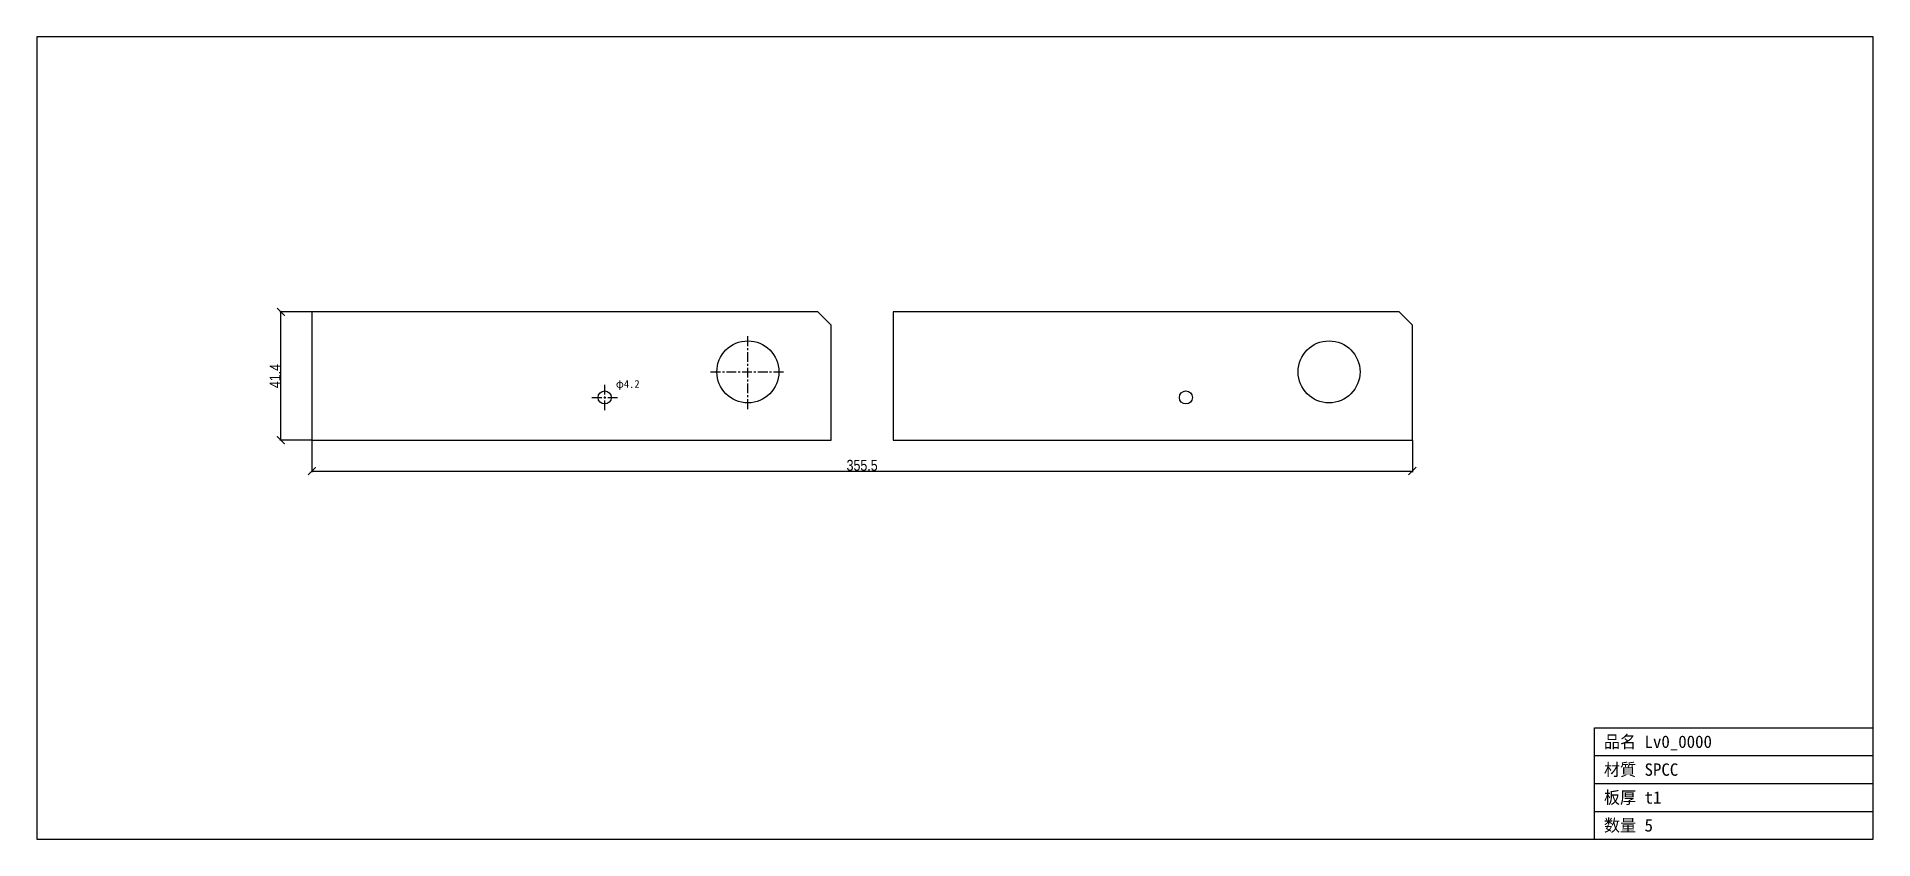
# Model space of a CAD drawing. Header units: millimetres. Extents: x -89 to 504, y -129 to 130.
import ezdxf

# ---------------------------------------------------------------- set-up
doc = ezdxf.new("R2010")
doc.units = ezdxf.units.MM
doc.linetypes.add('CENTER', pattern=[5.08, 3.175, -0.635, 0.635, -0.635])
for name, color, linetype in [('CENTER', 7, 'Continuous'), ('CUT', 7, 'Continuous'), ('DIM', 7, 'Continuous'), ('FRAME', 7, 'Continuous'), ('TEXT', 7, 'Continuous')]:
    doc.layers.add(name, color=color, linetype=linetype)
doc.styles.add('OpenSansCondensed-Light', font='OpenSansCondensed-Light.ttf')
doc.dimstyles.new('EZDXF', dxfattribs={"dimtxt": 0.25, "dimasz": 0.175, "dimexe": 0.375, "dimexo": 0.125, "dimgap": 0.1, "dimtad": 1, "dimlfac": 100, "dimzin": 12, "dimdsep": 46, "dimtxsty": 'OpenSansCondensed-Light', "dimblk": 'ARCHTICK', "dimcen": 2.5, "dimazin": 3, "dimtfac": 0.5, "dimtmove": 2, "dimatfit": 3})

# ---------------------------------------------------------------- blocks, each defined once
blk = doc.blocks.new('_ARCHTICK')
at = {"color": 0, "linetype": 'BYBLOCK', "const_width": 0.15}
blk.add_lwpolyline([(-0.5, -0.5), (0.5, 0.5)], dxfattribs=at)

msp = doc.modelspace()

# ---------------------------------------------------------------- linework, layer by layer
at = {"layer": 'CENTER', "color": 1, "linetype": 'CENTER'}
for p, q in [((140.82, 10.04), (140.82, 34.06)), ((94.58, 9.67), (94.58, 17.89)), ((128.81, 22.05), (152.83, 22.05)), ((90.47, 13.78), (98.69, 13.78))]:
    msp.add_line(p, q, dxfattribs=at)
at = {"layer": 'CUT'}
for p, q in [((0, 41.38), (0, 0)), ((163.45, 41.38), (0, 41.38)), ((167.73, 37.1), (163.45, 41.38)), ((167.73, 0), (167.73, 37.1)), ((187.73, 41.38), (187.73, 0)), ((351.19, 41.38), (187.73, 41.38)), ((355.46, 37.1), (351.19, 41.38)), ((355.46, 0), (355.46, 37.1)), ((0, 0), (167.73, 0)), ((187.73, 0), (355.46, 0))]:
    msp.add_line(p, q, dxfattribs=at)
for centre, radius in [((140.82, 22.05), 10.01), ((328.55, 22.05), 10.01), ((94.58, 13.78), 2.11), ((282.31, 13.78), 2.11)]:
    msp.add_circle(centre, radius, dxfattribs=at)
at = {"layer": 'FRAME'}
for p, q in [((504.33, 130.25), (-88.87, 130.25)), ((-88.87, 130.25), (-88.87, -128.87)), ((504.33, -128.87), (504.33, 130.25)), ((414.33, -128.87), (414.33, -92.87)), ((414.33, -92.87), (504.33, -92.87)), ((414.33, -101.87), (504.33, -101.87)), ((414.33, -110.87), (504.33, -110.87)), ((414.33, -119.87), (504.33, -119.87)), ((-88.87, -128.87), (504.33, -128.87))]:
    msp.add_line(p, q, dxfattribs=at)

# ---------------------------------------------------------------- texts
at = {"layer": 'TEXT'}
for s, height, p in [('φ4.2', 2.5, (98.19, 16.89)), ('品名 Lv0_0000', 4, (417.33, -99.37)), ('材質 SPCC', 4, (417.33, -108.37)), ('板厚 t1', 4, (417.33, -117.37)), ('数量 5', 4, (417.33, -126.37))]:
    msp.add_text(s, height=height, dxfattribs=at).set_placement(p)

# ---------------------------------------------------------------- dimensions: what is measured, and where the dimension line sits
at = {"layer": 'DIM'}
msp.add_linear_dim(base=(-10, 0), p1=(0, 0), p2=(0, 41.38), angle=90, dimstyle='EZDXF', override={"dimtxt": 3.5, "dimasz": 2.5, "dimdec": 1, "dimlfac": 1}, dxfattribs=at).render()
msp.add_linear_dim(base=(0, -10), p1=(0, 0), p2=(355.46, 0), dimstyle='EZDXF', override={"dimtxt": 3.5, "dimasz": 2.5, "dimdec": 1, "dimlfac": 1}, dxfattribs=at).render()

doc.saveas('drawing.dxf')
